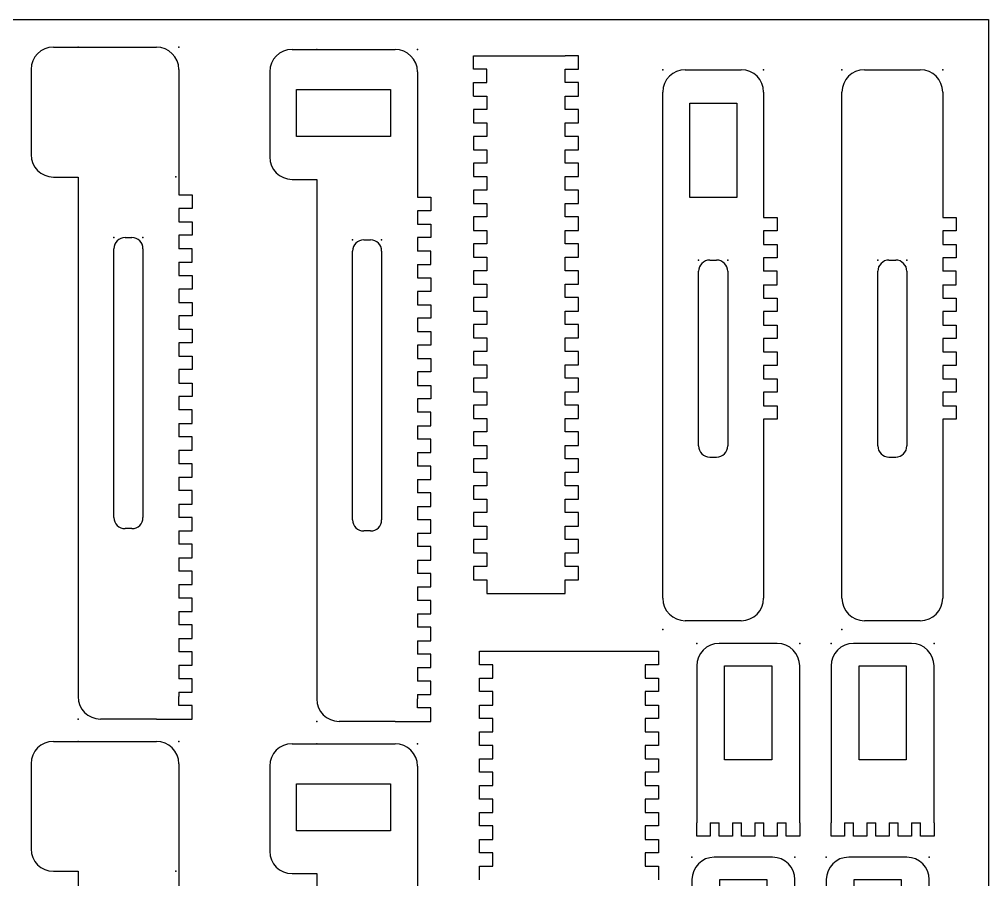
# Model space of a CAD drawing. Header units: centimetres. Extents: x -8.8 to 81.2, y -82 to 8.
# Drawn here: x 37.9 to 81.18, y -30.37 to 8.04 of the extents above; entities that cross this region are included whole.
import ezdxf

# ---------------------------------------------------------------- set-up
doc = ezdxf.new("R2010")
doc.units = ezdxf.units.CM
doc.header["$MEASUREMENT"] = 0
doc.layers.add('Placa 90x90 v5_Sketch1', color=7, linetype='Continuous')

msp = doc.modelspace()

# ---------------------------------------------------------------- linework, layer by layer
at = {"layer": 'Placa 90x90 v5_Sketch1'}
for p, q in [((-8.818, 8.04), (81.182, 8.04)), ((81.182, 8.04), (81.182, -81.96)), ((39.418, 6.802), (44.018, 6.802)), ((50.076, 6.698), (54.676, 6.698)), ((58.172, 5.818), (58.172, 6.418)), ((58.172, 6.418), (58.772, 6.418)), ((58.772, 6.418), (62.272, 6.418)), ((62.872, 6.418), (62.272, 6.418)), ((62.872, 5.818), (62.872, 6.418)), ((38.418, 5.802), (38.418, 2.002)), ((45.018, 5.802), (45.018, 0.202)), ((49.076, 5.698), (49.076, 1.898)), ((55.676, 5.698), (55.676, 0.898)), ((58.772, 5.818), (58.172, 5.818)), ((58.772, 5.218), (58.772, 5.818)), ((62.272, 5.818), (62.872, 5.818)), ((62.272, 5.218), (62.272, 5.818)), ((67.632, 5.793), (70.132, 5.793)), ((75.632, 5.793), (78.132, 5.793)), ((58.172, 4.618), (58.172, 5.218)), ((58.172, 5.218), (58.772, 5.218)), ((62.872, 5.218), (62.272, 5.218)), ((62.872, 4.618), (62.872, 5.218)), ((50.276, 2.805), (50.276, 4.905)), ((50.276, 4.905), (54.476, 4.905)), ((54.476, 4.905), (54.476, 2.805)), ((66.632, -17.807), (66.632, 4.793)), ((71.132, 4.793), (71.132, 0.393)), ((74.632, -17.807), (74.632, 4.793)), ((79.132, 4.793), (79.132, 0.393)), ((58.172, 4.618), (58.772, 4.618)), ((58.772, 4.618), (58.772, 4.018)), ((62.272, 4.618), (62.872, 4.618)), ((62.272, 4.018), (62.272, 4.618)), ((58.172, 4.018), (58.172, 3.418)), ((58.772, 4.018), (58.172, 4.018)), ((62.872, 4.018), (62.272, 4.018)), ((62.872, 3.418), (62.872, 4.018)), ((67.832, 0.093), (67.832, 4.293)), ((67.832, 4.293), (69.932, 4.293)), ((69.932, 4.293), (69.932, 0.093)), ((58.172, 3.418), (58.772, 3.418)), ((58.772, 3.418), (58.772, 2.818)), ((62.272, 2.818), (62.272, 3.418)), ((62.272, 3.418), (62.872, 3.418)), ((54.476, 2.805), (50.276, 2.805)), ((58.172, 2.818), (58.172, 2.218)), ((58.772, 2.818), (58.172, 2.818)), ((62.872, 2.818), (62.272, 2.818)), ((62.872, 2.218), (62.872, 2.818)), ((58.172, 2.218), (58.772, 2.218)), ((58.772, 2.218), (58.772, 1.618)), ((62.272, 2.218), (62.872, 2.218)), ((62.272, 1.618), (62.272, 2.218)), ((58.172, 1.618), (58.172, 1.018)), ((58.772, 1.618), (58.172, 1.618)), ((62.872, 1.618), (62.272, 1.618)), ((62.872, 1.018), (62.872, 1.618)), ((39.418, 1.002), (40.518, 1.002)), ((40.518, 1.002), (40.518, -22.198)), ((50.076, 0.898), (51.176, 0.898)), ((51.176, 0.898), (51.176, -22.302)), ((55.676, 0.898), (55.676, 0.098)), ((58.172, 1.018), (58.772, 1.018)), ((58.772, 1.018), (58.772, 0.418)), ((62.272, 0.418), (62.272, 1.018)), ((62.272, 1.018), (62.872, 1.018)), ((45.018, 0.202), (45.618, 0.202)), ((45.618, 0.202), (45.618, -0.398)), ((55.676, 0.098), (56.276, 0.098)), ((56.276, 0.098), (56.276, -0.502)), ((58.172, 0.418), (58.172, -0.182)), ((58.772, 0.418), (58.172, 0.418)), ((62.872, 0.418), (62.272, 0.418)), ((62.872, -0.182), (62.872, 0.418)), ((69.932, 0.093), (67.832, 0.093)), ((71.132, 0.393), (71.132, -0.207)), ((79.132, 0.393), (79.132, -0.207)), ((45.618, -0.398), (45.018, -0.398)), ((45.018, -0.398), (45.018, -0.998)), ((58.172, -0.182), (58.772, -0.182)), ((58.772, -0.182), (58.772, -0.782)), ((62.272, -0.782), (62.272, -0.182)), ((62.272, -0.182), (62.872, -0.182)), ((71.132, -0.207), (71.132, -0.807)), ((79.132, -0.207), (79.132, -0.807)), ((56.276, -0.502), (55.676, -0.502)), ((55.676, -0.502), (55.676, -1.102)), ((58.172, -0.782), (58.172, -1.382)), ((58.772, -0.782), (58.172, -0.782)), ((62.872, -0.782), (62.272, -0.782)), ((62.872, -1.382), (62.872, -0.782)), ((71.132, -0.807), (71.732, -0.807)), ((71.732, -0.807), (71.732, -1.407)), ((79.132, -0.807), (79.732, -0.807)), ((79.732, -0.807), (79.732, -1.407)), ((45.018, -0.998), (45.618, -0.998)), ((45.618, -0.998), (45.618, -1.598)), ((55.676, -1.102), (56.276, -1.102)), ((56.276, -1.102), (56.276, -1.702)), ((42.618, -1.698), (42.918, -1.698)), ((45.618, -1.598), (45.018, -1.598)), ((45.018, -1.598), (45.018, -2.198)), ((56.276, -1.702), (55.676, -1.702)), ((55.676, -1.702), (55.676, -2.302)), ((58.172, -1.382), (58.772, -1.382)), ((58.772, -1.382), (58.772, -1.982)), ((62.272, -1.982), (62.272, -1.382)), ((62.272, -1.382), (62.872, -1.382)), ((71.132, -1.407), (71.132, -2.007)), ((71.732, -1.407), (71.132, -1.407)), ((79.732, -1.407), (79.132, -1.407)), ((79.132, -1.407), (79.132, -2.007)), ((53.276, -1.802), (53.576, -1.802)), ((58.172, -1.982), (58.172, -2.582)), ((58.772, -1.982), (58.172, -1.982)), ((62.872, -1.982), (62.272, -1.982)), ((62.872, -2.582), (62.872, -1.982)), ((71.132, -2.007), (71.732, -2.007)), ((71.732, -2.007), (71.732, -2.607)), ((79.132, -2.007), (79.732, -2.007)), ((79.732, -2.007), (79.732, -2.607)), ((42.118, -14.198), (42.118, -2.198)), ((43.418, -2.198), (43.418, -14.198)), ((45.618, -2.198), (45.018, -2.198)), ((45.618, -2.798), (45.618, -2.198)), ((52.776, -14.302), (52.776, -2.302)), ((54.076, -2.302), (54.076, -14.302)), ((56.276, -2.302), (55.676, -2.302)), ((56.276, -2.902), (56.276, -2.302)), ((58.172, -2.582), (58.772, -2.582)), ((58.772, -2.582), (58.772, -3.182)), ((62.272, -3.182), (62.272, -2.582)), ((62.272, -2.582), (62.872, -2.582)), ((45.018, -2.798), (45.618, -2.798)), ((45.018, -2.798), (45.018, -3.398)), ((55.676, -2.902), (55.676, -3.502)), ((55.676, -2.902), (56.276, -2.902)), ((68.732, -2.707), (69.032, -2.707)), ((71.732, -2.607), (71.132, -2.607)), ((71.132, -2.607), (71.132, -3.207)), ((76.732, -2.707), (77.032, -2.707)), ((79.132, -2.607), (79.132, -3.207)), ((79.732, -2.607), (79.132, -2.607)), ((45.018, -3.398), (45.618, -3.398)), ((45.618, -3.398), (45.618, -3.998)), ((58.772, -3.182), (58.172, -3.182)), ((58.172, -3.182), (58.172, -3.782)), ((62.872, -3.182), (62.272, -3.182)), ((62.872, -3.782), (62.872, -3.182)), ((68.232, -11), (68.232, -3.207)), ((69.532, -3.207), (69.532, -11)), ((71.732, -3.207), (71.132, -3.207)), ((71.732, -3.807), (71.732, -3.207)), ((76.232, -11), (76.232, -3.207)), ((77.532, -3.207), (77.532, -11)), ((79.732, -3.207), (79.132, -3.207)), ((79.732, -3.807), (79.732, -3.207)), ((55.676, -3.502), (56.276, -3.502)), ((56.276, -3.502), (56.276, -4.102)), ((58.172, -3.782), (58.772, -3.782)), ((58.772, -3.782), (58.772, -4.382)), ((62.272, -4.382), (62.272, -3.782)), ((62.272, -3.782), (62.872, -3.782)), ((71.132, -3.807), (71.132, -4.407)), ((71.132, -3.807), (71.732, -3.807)), ((79.132, -3.807), (79.732, -3.807)), ((79.132, -3.807), (79.132, -4.407)), ((45.618, -3.998), (45.018, -3.998)), ((45.018, -3.998), (45.018, -4.598)), ((56.276, -4.102), (55.676, -4.102)), ((55.676, -4.102), (55.676, -4.702)), ((45.018, -4.598), (45.618, -4.598)), ((45.618, -4.598), (45.618, -5.198)), ((55.676, -4.702), (56.276, -4.702)), ((56.276, -4.702), (56.276, -5.302)), ((58.172, -4.382), (58.172, -4.982)), ((58.772, -4.382), (58.172, -4.382)), ((62.872, -4.382), (62.272, -4.382)), ((62.872, -4.982), (62.872, -4.382)), ((71.132, -4.407), (71.732, -4.407)), ((71.732, -4.407), (71.732, -5.007)), ((79.132, -4.407), (79.732, -4.407)), ((79.732, -4.407), (79.732, -5.007)), ((58.172, -4.982), (58.772, -4.982)), ((58.772, -4.982), (58.772, -5.582)), ((62.272, -5.582), (62.272, -4.982)), ((62.272, -4.982), (62.872, -4.982)), ((71.732, -5.007), (71.132, -5.007)), ((71.132, -5.007), (71.132, -5.607)), ((79.732, -5.007), (79.132, -5.007)), ((79.132, -5.007), (79.132, -5.607)), ((45.618, -5.198), (45.018, -5.198)), ((45.018, -5.198), (45.018, -5.798)), ((55.676, -5.302), (55.676, -5.902)), ((56.276, -5.302), (55.676, -5.302)), ((58.772, -5.582), (58.172, -5.582)), ((58.172, -5.582), (58.172, -6.182)), ((62.872, -5.582), (62.272, -5.582)), ((62.872, -6.182), (62.872, -5.582)), ((71.132, -5.607), (71.732, -5.607)), ((71.732, -5.607), (71.732, -6.207)), ((79.132, -5.607), (79.732, -5.607)), ((79.732, -5.607), (79.732, -6.207)), ((45.018, -5.798), (45.618, -5.798)), ((45.618, -5.798), (45.618, -6.398)), ((55.676, -5.902), (56.276, -5.902)), ((56.276, -5.902), (56.276, -6.502)), ((45.618, -6.398), (45.018, -6.398)), ((45.018, -6.398), (45.018, -6.998)), ((58.172, -6.182), (58.772, -6.182)), ((58.772, -6.182), (58.772, -6.782)), ((62.272, -6.782), (62.272, -6.182)), ((62.272, -6.182), (62.872, -6.182)), ((71.132, -6.207), (71.132, -6.807)), ((71.732, -6.207), (71.132, -6.207)), ((79.732, -6.207), (79.132, -6.207)), ((79.132, -6.207), (79.132, -6.807)), ((55.676, -6.502), (55.676, -7.102)), ((56.276, -6.502), (55.676, -6.502)), ((58.772, -6.782), (58.172, -6.782)), ((58.172, -6.782), (58.172, -7.382)), ((62.872, -6.782), (62.272, -6.782)), ((62.872, -7.382), (62.872, -6.782)), ((71.132, -6.807), (71.732, -6.807)), ((71.732, -6.807), (71.732, -7.407)), ((79.132, -6.807), (79.732, -6.807)), ((79.732, -6.807), (79.732, -7.407)), ((45.018, -6.998), (45.618, -6.998)), ((45.618, -6.998), (45.618, -7.598)), ((55.676, -7.102), (56.276, -7.102)), ((56.276, -7.102), (56.276, -7.702)), ((45.018, -7.598), (45.018, -8.198)), ((45.618, -7.598), (45.018, -7.598)), ((56.276, -7.702), (55.676, -7.702)), ((55.676, -7.702), (55.676, -8.302)), ((58.172, -7.382), (58.772, -7.382)), ((58.772, -7.382), (58.772, -7.982)), ((62.272, -7.982), (62.272, -7.382)), ((62.272, -7.382), (62.872, -7.382)), ((71.732, -7.407), (71.132, -7.407)), ((71.132, -7.407), (71.132, -8.007)), ((79.732, -7.407), (79.132, -7.407)), ((79.132, -7.407), (79.132, -8.007)), ((45.018, -8.198), (45.618, -8.198)), ((45.618, -8.198), (45.618, -8.798)), ((58.772, -7.982), (58.172, -7.982)), ((58.172, -7.982), (58.172, -8.582)), ((62.872, -7.982), (62.272, -7.982)), ((62.872, -8.582), (62.872, -7.982)), ((71.132, -8.007), (71.732, -8.007)), ((71.732, -8.007), (71.732, -8.607)), ((79.132, -8.007), (79.732, -8.007)), ((79.732, -8.007), (79.732, -8.607)), ((55.676, -8.302), (56.276, -8.302)), ((56.276, -8.302), (56.276, -8.902)), ((58.172, -8.582), (58.772, -8.582)), ((58.772, -8.582), (58.772, -9.182)), ((62.272, -8.582), (62.872, -8.582)), ((62.272, -9.182), (62.272, -8.582)), ((71.732, -8.607), (71.132, -8.607)), ((71.132, -8.607), (71.132, -9.207)), ((79.132, -8.607), (79.132, -9.207)), ((79.732, -8.607), (79.132, -8.607)), ((45.018, -8.798), (45.018, -9.398)), ((45.618, -8.798), (45.018, -8.798)), ((56.276, -8.902), (55.676, -8.902)), ((55.676, -8.902), (55.676, -9.502)), ((45.618, -9.398), (45.018, -9.398)), ((45.618, -9.998), (45.618, -9.398)), ((56.276, -9.502), (55.676, -9.502)), ((56.276, -10.102), (56.276, -9.502)), ((58.772, -9.182), (58.172, -9.182)), ((58.172, -9.182), (58.172, -9.782)), ((62.872, -9.182), (62.272, -9.182)), ((62.872, -9.782), (62.872, -9.182)), ((71.132, -9.207), (71.732, -9.207)), ((71.732, -9.207), (71.732, -9.807)), ((79.132, -9.207), (79.732, -9.207)), ((79.732, -9.207), (79.732, -9.807)), ((58.172, -9.782), (58.772, -9.782)), ((58.772, -9.782), (58.772, -10.382)), ((62.272, -10.382), (62.272, -9.782)), ((62.272, -9.782), (62.872, -9.782)), ((71.132, -9.807), (71.132, -17.807)), ((71.732, -9.807), (71.132, -9.807)), ((79.732, -9.807), (79.132, -9.807)), ((79.132, -9.807), (79.132, -17.807)), ((45.018, -9.998), (45.618, -9.998)), ((45.018, -9.998), (45.018, -10.598)), ((55.676, -10.102), (56.276, -10.102)), ((55.676, -10.102), (55.676, -10.702)), ((58.172, -10.382), (58.172, -10.982)), ((58.772, -10.382), (58.172, -10.382)), ((62.872, -10.382), (62.272, -10.382)), ((62.872, -10.982), (62.872, -10.382)), ((45.618, -10.598), (45.018, -10.598)), ((45.618, -11.198), (45.618, -10.598)), ((56.276, -10.702), (55.676, -10.702)), ((56.276, -11.302), (56.276, -10.702)), ((45.018, -11.198), (45.018, -11.798)), ((45.018, -11.198), (45.618, -11.198)), ((58.172, -10.982), (58.772, -10.982)), ((58.772, -10.982), (58.772, -11.582)), ((62.272, -11.582), (62.272, -10.982)), ((62.272, -10.982), (62.872, -10.982)), ((55.676, -11.302), (55.676, -11.902)), ((55.676, -11.302), (56.276, -11.302)), ((58.172, -11.582), (58.172, -12.182)), ((58.772, -11.582), (58.172, -11.582)), ((62.872, -11.582), (62.272, -11.582)), ((62.872, -12.182), (62.872, -11.582)), ((68.732, -11.5), (69.032, -11.5)), ((76.732, -11.5), (77.032, -11.5)), ((45.618, -11.798), (45.018, -11.798)), ((45.618, -12.398), (45.618, -11.798)), ((56.276, -11.902), (55.676, -11.902)), ((56.276, -12.502), (56.276, -11.902)), ((45.018, -12.398), (45.018, -12.998)), ((45.018, -12.398), (45.618, -12.398)), ((55.676, -12.502), (56.276, -12.502)), ((55.676, -12.502), (55.676, -13.102)), ((58.172, -12.182), (58.772, -12.182)), ((58.772, -12.182), (58.772, -12.782)), ((62.272, -12.782), (62.272, -12.182)), ((62.272, -12.182), (62.872, -12.182)), ((58.172, -12.782), (58.172, -13.382)), ((58.772, -12.782), (58.172, -12.782)), ((62.872, -12.782), (62.272, -12.782)), ((62.872, -13.382), (62.872, -12.782)), ((45.618, -12.998), (45.018, -12.998)), ((45.618, -13.598), (45.618, -12.998)), ((56.276, -13.102), (55.676, -13.102)), ((56.276, -13.702), (56.276, -13.102)), ((58.172, -13.382), (58.772, -13.382)), ((58.772, -13.382), (58.772, -13.982)), ((62.272, -13.382), (62.872, -13.382)), ((62.272, -13.982), (62.272, -13.382)), ((45.018, -13.598), (45.018, -14.198)), ((45.018, -13.598), (45.618, -13.598)), ((55.676, -13.702), (56.276, -13.702)), ((55.676, -13.702), (55.676, -14.302)), ((45.618, -14.198), (45.018, -14.198)), ((45.618, -14.798), (45.618, -14.198)), ((58.172, -13.982), (58.172, -14.582)), ((58.772, -13.982), (58.172, -13.982)), ((62.872, -13.982), (62.272, -13.982)), ((62.872, -14.582), (62.872, -13.982)), ((42.918, -14.698), (42.618, -14.698)), ((56.276, -14.302), (55.676, -14.302)), ((56.276, -14.902), (56.276, -14.302)), ((58.172, -14.582), (58.772, -14.582)), ((58.772, -14.582), (58.772, -15.182)), ((62.272, -14.582), (62.872, -14.582)), ((62.272, -15.182), (62.272, -14.582)), ((45.018, -14.798), (45.618, -14.798)), ((45.018, -14.798), (45.018, -15.398)), ((53.576, -14.802), (53.276, -14.802)), ((55.676, -14.902), (55.676, -15.502)), ((55.676, -14.902), (56.276, -14.902)), ((45.618, -15.398), (45.018, -15.398)), ((45.618, -15.998), (45.618, -15.398)), ((56.276, -15.502), (55.676, -15.502)), ((56.276, -16.102), (56.276, -15.502)), ((58.172, -15.182), (58.172, -15.782)), ((58.772, -15.182), (58.172, -15.182)), ((62.872, -15.182), (62.272, -15.182)), ((62.872, -15.782), (62.872, -15.182)), ((45.018, -15.998), (45.018, -16.598)), ((45.018, -15.998), (45.618, -15.998)), ((58.172, -15.782), (58.772, -15.782)), ((58.772, -15.782), (58.772, -16.382)), ((62.272, -16.382), (62.272, -15.782)), ((62.272, -15.782), (62.872, -15.782)), ((55.676, -16.102), (56.276, -16.102)), ((55.676, -16.102), (55.676, -16.702)), ((58.772, -16.382), (58.172, -16.382)), ((58.172, -16.382), (58.172, -16.982)), ((62.872, -16.382), (62.272, -16.382)), ((62.872, -16.982), (62.872, -16.382)), ((45.618, -16.598), (45.018, -16.598)), ((45.618, -17.198), (45.618, -16.598)), ((56.276, -16.702), (55.676, -16.702)), ((56.276, -17.302), (56.276, -16.702)), ((45.018, -17.198), (45.618, -17.198)), ((45.018, -17.198), (45.018, -17.798)), ((55.676, -17.302), (55.676, -17.902)), ((55.676, -17.302), (56.276, -17.302)), ((58.172, -16.982), (58.772, -16.982)), ((58.772, -16.982), (58.772, -17.592)), ((62.272, -17.592), (62.272, -16.982)), ((62.272, -16.982), (62.872, -16.982)), ((58.772, -17.592), (62.272, -17.592)), ((45.618, -17.798), (45.018, -17.798)), ((45.618, -18.398), (45.618, -17.798)), ((56.276, -17.902), (55.676, -17.902)), ((56.276, -18.502), (56.276, -17.902)), ((45.018, -18.398), (45.618, -18.398)), ((45.018, -18.398), (45.018, -18.998)), ((55.676, -18.502), (56.276, -18.502)), ((55.676, -18.502), (55.676, -19.102)), ((45.618, -18.998), (45.018, -18.998)), ((45.618, -19.598), (45.618, -18.998)), ((70.132, -18.807), (67.632, -18.807)), ((78.132, -18.807), (75.632, -18.807)), ((56.276, -19.102), (55.676, -19.102)), ((56.276, -19.702), (56.276, -19.102)), ((45.018, -19.598), (45.018, -20.198)), ((45.018, -19.598), (45.618, -19.598)), ((55.676, -19.702), (56.276, -19.702)), ((55.676, -19.702), (55.676, -20.302)), ((71.744, -19.826), (69.144, -19.826)), ((77.744, -19.826), (75.144, -19.826)), ((45.618, -20.198), (45.018, -20.198)), ((45.618, -20.798), (45.618, -20.198)), ((56.276, -20.302), (55.676, -20.302)), ((56.276, -20.902), (56.276, -20.302)), ((58.446, -20.773), (58.446, -20.173)), ((58.446, -20.173), (59.046, -20.173)), ((59.046, -20.173), (65.846, -20.173)), ((65.846, -20.173), (66.446, -20.173)), ((66.446, -20.173), (66.446, -20.773)), ((59.046, -20.773), (58.446, -20.773)), ((59.046, -21.373), (59.046, -20.773)), ((65.846, -20.773), (65.846, -21.373)), ((66.446, -20.773), (65.846, -20.773)), ((45.018, -20.798), (45.618, -20.798)), ((45.018, -20.798), (45.018, -21.398)), ((55.676, -20.902), (55.676, -21.502)), ((55.676, -20.902), (56.276, -20.902)), ((68.144, -20.826), (68.144, -27.826)), ((69.394, -25.026), (69.394, -20.826)), ((69.394, -20.826), (71.494, -20.826)), ((71.494, -20.826), (71.494, -25.026)), ((72.744, -27.826), (72.744, -20.826)), ((74.144, -20.826), (74.144, -27.826)), ((75.394, -25.026), (75.394, -20.826)), ((75.394, -20.826), (77.494, -20.826)), ((77.494, -20.826), (77.494, -25.026)), ((78.744, -27.826), (78.744, -20.826)), ((45.618, -21.398), (45.018, -21.398)), ((45.618, -21.998), (45.618, -21.398)), ((56.276, -21.502), (55.676, -21.502)), ((56.276, -22.102), (56.276, -21.502)), ((58.446, -21.373), (59.046, -21.373)), ((58.446, -21.973), (58.446, -21.373)), ((65.846, -21.373), (66.446, -21.373)), ((66.446, -21.373), (66.446, -21.973)), ((45.018, -21.998), (45.018, -22.198)), ((45.018, -21.998), (45.618, -21.998)), ((59.046, -21.973), (58.446, -21.973)), ((59.046, -22.573), (59.046, -21.973)), ((65.846, -21.973), (65.846, -22.573)), ((66.446, -21.973), (65.846, -21.973)), ((45.018, -22.598), (45.018, -22.198)), ((55.676, -22.102), (55.676, -22.302)), ((55.676, -22.102), (56.276, -22.102)), ((55.676, -22.702), (55.676, -22.302)), ((45.618, -22.598), (45.018, -22.598)), ((45.618, -23.198), (45.618, -22.598)), ((56.276, -22.702), (55.676, -22.702)), ((56.276, -23.302), (56.276, -22.702)), ((58.446, -22.573), (59.046, -22.573)), ((58.446, -23.173), (58.446, -22.573)), ((65.846, -22.573), (66.446, -22.573)), ((66.446, -22.573), (66.446, -23.173)), ((44.018, -23.198), (41.518, -23.198)), ((44.018, -23.198), (45.018, -23.198)), ((45.018, -23.198), (45.618, -23.198)), ((54.676, -23.302), (52.176, -23.302)), ((54.676, -23.302), (55.676, -23.302)), ((55.676, -23.302), (56.276, -23.302)), ((59.046, -23.173), (58.446, -23.173)), ((59.046, -23.773), (59.046, -23.173)), ((65.846, -23.173), (65.846, -23.773)), ((66.446, -23.173), (65.846, -23.173)), ((58.446, -24.373), (58.446, -23.773)), ((58.446, -23.773), (59.046, -23.773)), ((65.846, -23.773), (66.446, -23.773)), ((66.446, -23.773), (66.446, -24.373)), ((39.418, -24.198), (44.018, -24.198)), ((50.076, -24.302), (54.676, -24.302)), ((59.046, -24.373), (58.446, -24.373)), ((59.046, -24.973), (59.046, -24.373)), ((66.446, -24.373), (65.846, -24.373)), ((65.846, -24.373), (65.846, -24.973)), ((58.446, -24.973), (59.046, -24.973)), ((58.446, -25.573), (58.446, -24.973)), ((65.846, -24.973), (66.446, -24.973)), ((66.446, -24.973), (66.446, -25.573)), ((71.494, -25.026), (69.394, -25.026)), ((77.494, -25.026), (75.394, -25.026)), ((38.418, -25.198), (38.418, -28.998)), ((45.018, -25.198), (45.018, -30.798)), ((49.076, -25.302), (49.076, -29.102)), ((55.676, -25.302), (55.676, -30.102)), ((59.046, -25.573), (58.446, -25.573)), ((59.046, -26.173), (59.046, -25.573)), ((65.846, -25.573), (65.846, -26.173)), ((66.446, -25.573), (65.846, -25.573)), ((50.276, -28.195), (50.276, -26.095)), ((50.276, -26.095), (54.476, -26.095)), ((54.476, -26.095), (54.476, -28.195)), ((58.446, -26.773), (58.446, -26.173)), ((58.446, -26.173), (59.046, -26.173)), ((65.846, -26.173), (66.446, -26.173)), ((66.446, -26.173), (66.446, -26.773)), ((59.046, -26.773), (58.446, -26.773)), ((59.046, -27.373), (59.046, -26.773)), ((66.446, -26.773), (65.846, -26.773)), ((65.846, -26.773), (65.846, -27.373)), ((58.446, -27.973), (58.446, -27.373)), ((58.446, -27.373), (59.046, -27.373)), ((65.846, -27.373), (66.446, -27.373)), ((66.446, -27.373), (66.446, -27.973)), ((59.046, -27.973), (58.446, -27.973)), ((59.046, -28.573), (59.046, -27.973)), ((65.846, -27.973), (65.846, -28.573)), ((66.446, -27.973), (65.846, -27.973)), ((68.144, -28.426), (68.144, -27.826)), ((68.744, -27.826), (69.144, -27.826)), ((68.744, -27.826), (68.744, -28.426)), ((69.144, -28.426), (69.144, -27.826)), ((69.744, -27.826), (70.144, -27.826)), ((69.744, -27.826), (69.744, -28.426)), ((70.144, -28.426), (70.144, -27.826)), ((70.744, -27.826), (70.744, -28.426)), ((70.744, -27.826), (71.144, -27.826)), ((71.144, -28.426), (71.144, -27.826)), ((71.744, -27.826), (72.144, -27.826)), ((71.744, -27.826), (71.744, -28.426)), ((72.144, -28.426), (72.144, -27.826)), ((72.744, -27.826), (72.744, -28.426)), ((74.144, -28.426), (74.144, -27.826)), ((74.744, -27.826), (74.744, -28.426)), ((74.744, -27.826), (75.144, -27.826)), ((75.144, -28.426), (75.144, -27.826)), ((75.744, -27.826), (76.144, -27.826)), ((75.744, -27.826), (75.744, -28.426)), ((76.144, -28.426), (76.144, -27.826)), ((76.744, -27.826), (76.744, -28.426)), ((76.744, -27.826), (77.144, -27.826)), ((77.144, -28.426), (77.144, -27.826)), ((77.744, -27.826), (78.144, -27.826)), ((77.744, -27.826), (77.744, -28.426)), ((78.144, -28.426), (78.144, -27.826)), ((78.744, -27.826), (78.744, -28.426)), ((54.476, -28.195), (50.276, -28.195)), ((68.744, -28.426), (68.144, -28.426)), ((69.744, -28.426), (69.144, -28.426)), ((70.744, -28.426), (70.144, -28.426)), ((71.744, -28.426), (71.144, -28.426)), ((72.744, -28.426), (72.144, -28.426)), ((74.744, -28.426), (74.144, -28.426)), ((75.744, -28.426), (75.144, -28.426)), ((76.744, -28.426), (76.144, -28.426)), ((77.744, -28.426), (77.144, -28.426)), ((78.744, -28.426), (78.144, -28.426)), ((58.446, -28.573), (59.046, -28.573)), ((58.446, -29.173), (58.446, -28.573)), ((65.846, -28.573), (66.446, -28.573)), ((66.446, -28.573), (66.446, -29.173)), ((59.046, -29.173), (58.446, -29.173)), ((59.046, -29.773), (59.046, -29.173)), ((66.446, -29.173), (65.846, -29.173)), ((65.846, -29.173), (65.846, -29.773)), ((71.532, -29.368), (68.932, -29.368)), ((77.532, -29.368), (74.932, -29.368)), ((58.446, -30.373), (58.446, -29.773)), ((58.446, -29.773), (59.046, -29.773)), ((65.846, -29.773), (66.446, -29.773)), ((66.446, -29.773), (66.446, -30.373)), ((39.418, -29.998), (40.518, -29.998)), ((40.518, -29.998), (40.518, -53.198)), ((50.076, -30.102), (51.176, -30.102)), ((51.176, -30.102), (51.176, -53.302)), ((55.676, -30.102), (55.676, -30.902)), ((67.932, -30.368), (67.932, -37.368)), ((69.182, -30.368), (71.282, -30.368)), ((69.182, -34.568), (69.182, -30.368)), ((71.282, -30.368), (71.282, -34.568)), ((72.532, -37.368), (72.532, -30.368)), ((73.932, -30.368), (73.932, -37.368)), ((75.182, -30.368), (77.282, -30.368)), ((75.182, -34.568), (75.182, -30.368)), ((77.282, -30.368), (77.282, -34.568)), ((78.532, -37.368), (78.532, -30.368))]:
    msp.add_line(p, q, dxfattribs=at)
for centre, radius, start, end in [((39.418, 5.802), 1, 90, 180), ((44.018, 5.802), 1, 0, 90), ((50.076, 5.698), 1, 90, 180), ((54.676, 5.698), 1, 0, 90), ((67.632, 4.793), 1, 90, 180), ((70.132, 4.793), 1, 0, 90), ((75.632, 4.793), 1, 90, 180), ((78.132, 4.793), 1, 0, 90), ((39.418, 2.002), 1, 180, 270), ((50.076, 1.898), 1, 180, 270), ((42.618, -2.198), 0.5, 90, 180), ((42.918, -2.198), 0.5, 0, 90), ((53.276, -2.302), 0.5, 90, 180), ((53.576, -2.302), 0.5, 0, 90), ((68.732, -3.207), 0.5, 90, 180), ((69.032, -3.207), 0.5, 0, 90), ((76.732, -3.207), 0.5, 90, 180), ((77.032, -3.207), 0.5, 0, 90), ((68.732, -11), 0.5, 180, 270), ((69.032, -11), 0.5, 270, 0), ((76.732, -11), 0.5, 180, 270), ((77.032, -11), 0.5, 270, 0), ((42.618, -14.198), 0.5, 180, 270), ((42.918, -14.198), 0.5, 270, 0), ((53.276, -14.302), 0.5, 180, 270), ((53.576, -14.302), 0.5, 270, 0), ((67.632, -17.807), 1, 180, 270), ((70.132, -17.807), 1, 270, 360), ((75.632, -17.807), 1, 180, 270), ((78.132, -17.807), 1, 270, 360), ((69.144, -20.826), 1, 90, 180), ((71.744, -20.826), 1, 360, 90), ((75.144, -20.826), 1, 90, 180), ((77.744, -20.826), 1, 360, 90), ((41.518, -22.198), 1, 180, 270), ((52.176, -22.302), 1, 180, 270), ((39.418, -25.198), 1, 90, 180), ((44.018, -25.198), 1, 0, 90), ((50.076, -25.302), 1, 90, 180), ((54.676, -25.302), 1, 0, 90), ((39.418, -28.998), 1, 180, 270), ((50.076, -29.102), 1, 180, 270), ((68.932, -30.368), 1, 90, 180), ((71.532, -30.368), 1, 360, 90), ((74.932, -30.368), 1, 90, 180), ((77.532, -30.368), 1, 360, 90)]:
    msp.add_arc(centre, radius, start, end, dxfattribs=at)
for p in [(40.518, 6.802), (40.518, 6.802), (45.018, 6.802), (45.018, 6.802), (51.176, 6.698), (55.676, 6.698), (66.632, 5.793), (71.132, 5.793), (74.632, 5.793), (79.132, 5.793), (44.886, 1.008), (42.118, -1.698), (43.418, -1.698), (52.776, -1.802), (54.076, -1.802), (68.232, -2.707), (69.532, -2.707), (76.232, -2.707), (77.532, -2.707), (66.632, -19.207), (74.632, -19.207), (68.144, -19.826), (72.744, -19.826), (74.144, -19.826), (78.744, -19.826), (40.518, -23.198), (51.176, -23.302), (40.518, -24.198), (40.518, -24.198), (45.018, -24.198), (45.018, -24.198), (51.176, -24.302), (55.676, -24.302), (67.932, -29.368), (72.532, -29.368), (73.932, -29.368), (78.532, -29.368), (44.886, -29.992)]:
    msp.add_point(p, dxfattribs=at)

doc.saveas('drawing.dxf')
